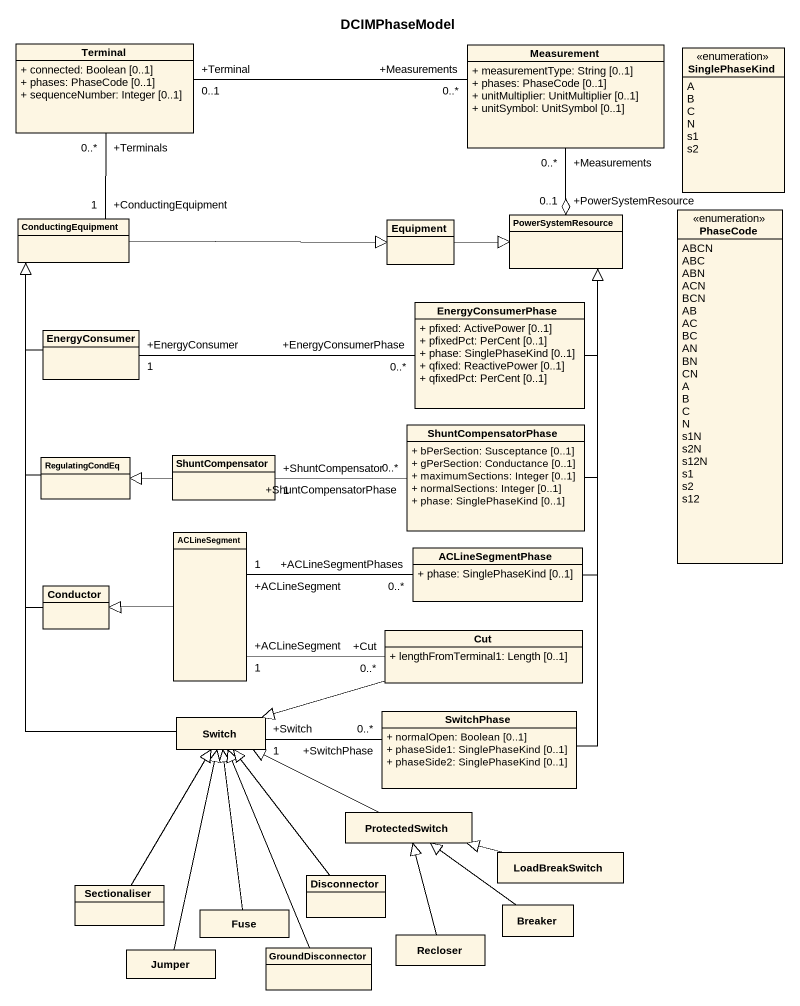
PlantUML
@startuml
title DCIMPhaseModel
hide circle
hide empty members
skinparam classAttributeIconSize 0
class Terminal {
  + connected: Boolean [0..1]
  + phases: PhaseCode [0..1]
  + sequenceNumber: Integer [0..1]
}
class Measurement {
  + measurementType: String [0..1]
  + phases: PhaseCode [0..1]
  + unitMultiplier: UnitMultiplier [0..1]
  + unitSymbol: UnitSymbol [0..1]
}
enum SinglePhaseKind {
  A
  B
  C
  N
  s1
  s2
}
class ConductingEquipment
class Equipment
class PowerSystemResource
enum PhaseCode {
  ABCN
  ABC
  ABN
  ACN
  BCN
  AB
  AC
  BC
  AN
  BN
  CN
  A
  B
  C
  N
  s1N
  s2N
  s12N
  s1
  s2
  s12
}
class EnergyConsumer
class EnergyConsumerPhase {
  + pfixed: ActivePower [0..1]
  + pfixedPct: PerCent [0..1]
  + phase: SinglePhaseKind [0..1]
  + qfixed: ReactivePower [0..1]
  + qfixedPct: PerCent [0..1]
}
class RegulatingCondEq
class ShuntCompensator
class ShuntCompensatorPhase {
  + bPerSection: Susceptance [0..1]
  + gPerSection: Conductance [0..1]
  + maximumSections: Integer [0..1]
  + normalSections: Integer [0..1]
  + phase: SinglePhaseKind [0..1]
}
class ACLineSegment
class ACLineSegmentPhase {
  + phase: SinglePhaseKind [0..1]
}
class Conductor
class Cut {
  + lengthFromTerminal1: Length [0..1]
}
class Switch
class SwitchPhase {
  + normalOpen: Boolean [0..1]
  + phaseSide1: SinglePhaseKind [0..1]
  + phaseSide2: SinglePhaseKind [0..1]
}
class ProtectedSwitch
class LoadBreakSwitch
class Sectionaliser
class Fuse
class Disconnector
class Breaker
class Jumper
class GroundDisconnector
class Recloser
Terminal "+Terminals\n0..*" -- "+ConductingEquipment\n1" ConductingEquipment
Measurement "+Measurements\n0..*" -left- "+Terminal\n0..1" Terminal
ConductingEquipment -right-|> Equipment
Equipment -right-|> PowerSystemResource
PowerSystemResource "+PowerSystemResource\n0..1" o-up- "+Measurements\n0..*" Measurement
EnergyConsumer -up-|> ConductingEquipment
EnergyConsumer "+EnergyConsumer\n1" -right- "+EnergyConsumerPhase\n0..*" EnergyConsumerPhase
EnergyConsumerPhase -up-|> PowerSystemResource
RegulatingCondEq -up-|> ConductingEquipment
ShuntCompensator -left-|> RegulatingCondEq
ShuntCompensator "+ShuntCompensator\n1" -right- "+ShuntCompensatorPhase\n0..*" ShuntCompensatorPhase
ShuntCompensatorPhase -up-|> PowerSystemResource
ACLineSegment -left-|> Conductor
ACLineSegmentPhase -up-|> PowerSystemResource
ACLineSegmentPhase "+ACLineSegmentPhases\n0..*" -left- "+ACLineSegment\n1" ACLineSegment
Conductor -up-|> ConductingEquipment
Cut "+Cut\n0..*" -left- "+ACLineSegment\n1" ACLineSegment
Cut -left-|> Switch
Switch -up-|> ConductingEquipment
Switch "+Switch\n1" -right- "+SwitchPhase\n0..*" SwitchPhase
SwitchPhase -up-|> PowerSystemResource
ProtectedSwitch -left-|> Switch
LoadBreakSwitch -left-|> ProtectedSwitch
Sectionaliser -up-|> Switch
Fuse -up-|> Switch
Disconnector -up-|> Switch
Breaker -up-|> ProtectedSwitch
Jumper -up-|> Switch
GroundDisconnector -up-|> Switch
Recloser -up-|> ProtectedSwitch
@enduml
